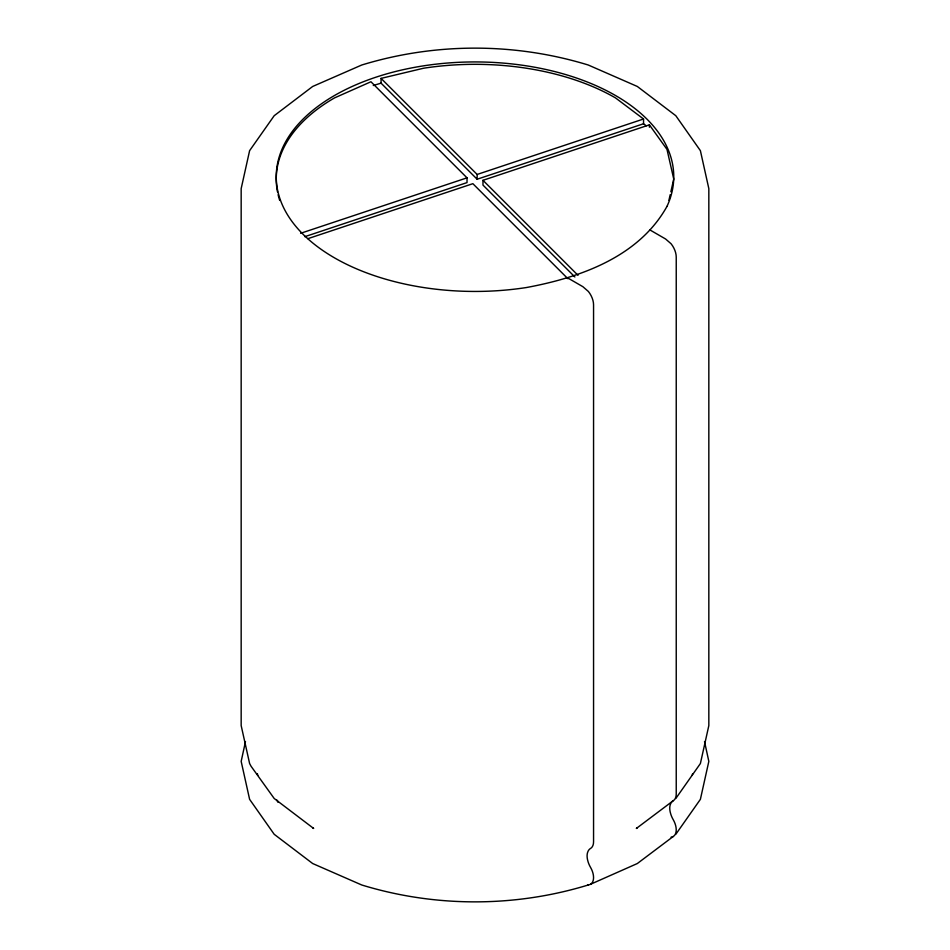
<?xml version="1.0" encoding="UTF-8"?>
<svg xmlns="http://www.w3.org/2000/svg" width="950" height="950" viewBox="0 0 950 950"><rect width="100%" height="100%" fill="white"/><g stroke="black" fill="none" stroke-linecap="round" stroke-linejoin="round"><path stroke-width="1.43" d="M245.48 741.558L241.169 761.389L249.612 799.342L274.194 834.29L312.681 863.538L361.736 884.984C435.207 907.488 514.793 907.488 588.264 884.984M668.919 200.284L670.213 194.631M670.854 191.793L673.752 179.075L666.983 149.376L649.384 124.842L482.98 180.31L482.98 185.084L574.881 276.973M692.229 775.342L692.633 773.692M675.806 798.487L700.387 763.539L708.831 725.586L708.831 188.611L700.387 150.658L675.806 115.71L637.319 86.462L588.264 65.016C514.793 42.512 435.207 42.512 361.736 65.016L312.681 86.462L274.194 115.71L249.612 150.658L241.169 188.611L241.169 725.586L249.612 763.539L251.026 766.199L274.194 798.487L313.678 828.471L312.681 827.735M675.806 834.29L700.387 799.342L708.831 761.389L704.52 741.558M650.038 230.007L665.558 238.973L671.068 243.746A14.618 8.443 60 0 1 676.234 257.07L676.234 794.034A14.618 8.443 60 0 1 673.206 800.731L636.322 828.471L637.319 827.735M673.206 836.523L637.319 863.538L590.544 884.26M373.279 85.5L381.069 83.161L477.137 179.229L643.542 123.761L646.226 125.792M300.616 233.296L467.02 177.84L467.02 182.602L304.808 236.681M643.542 118.999L615.541 97.933A198.752 114.748 0 0 0 423.558 68.234L381.069 78.387L477.137 174.456L643.542 118.999L643.542 123.761M307.859 238.676L472.863 183.683L567.886 278.706M587.931 884.877L588.394 884.913A14.618 8.443 60 0 0 590.544 867.386A16.387 9.464 60 0 1 588.026 861.591L587.516 859.631A15.319 8.847 60 0 1 587.516 852.708L588.026 851.354A16.387 9.464 60 0 1 590.544 848.457A14.618 8.443 60 0 0 593.56 841.771L593.56 304.796A14.618 8.443 60 0 0 588.394 291.484L582.884 286.698L567.364 277.733M482.98 180.31L578.016 275.334M467.02 177.84L370.939 81.759L334.459 97.933A198.752 114.748 0 0 0 277.495 191.9M277.424 801.194L278.457 802.311L276.783 799.971M257.367 773.692L257.771 775.342M649.384 124.842L649.384 127.229M477.137 174.456L477.137 179.229M381.069 78.387L381.069 83.161M671.068 837.188A14.618 8.443 60 0 0 673.206 819.648A16.387 9.464 60 0 1 670.7 813.865L670.178 811.906A15.319 8.847 60 0 1 670.178 804.982L670.7 803.617A16.387 9.464 60 0 1 673.206 800.731M279.716 200.438A198.752 114.748 0 0 1 278.113 194.762M666.983 206.388C638.863 256.916 580.212 277.554 526.442 287.529A198.752 114.748 0 0 1 276.996 186.687A198.752 114.748 0 0 1 492.326 62.368A198.752 114.748 0 0 1 666.983 206.388"/></g></svg>
